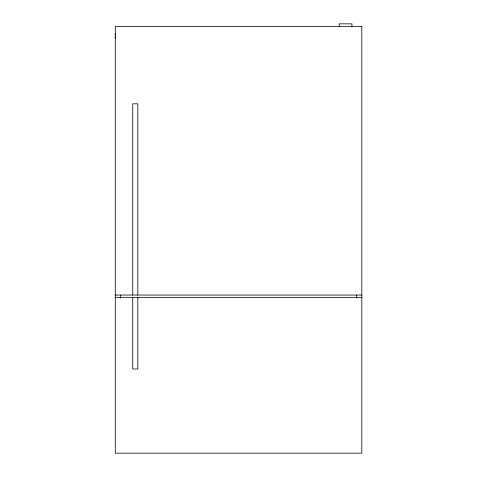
<?xml version="1.0" encoding="UTF-8"?>
<svg xmlns="http://www.w3.org/2000/svg" width="477" height="477" viewBox="0 0 477 477"><rect width="100%" height="100%" fill="white"/><g stroke="black" fill="none" stroke-linecap="round" stroke-linejoin="round"><path stroke-width="0.72" d="M115.273 33.599L115.172 34.893M115.273 36.455L115.172 38.059M115.279 295.054L361.828 295.054M115.279 297.606L361.828 297.606M356.724 295.054L356.724 298.197M351.937 26.402L351.937 23.85L339.189 23.85L339.189 26.402M137.835 295.054L137.835 103.813L132.737 103.813L132.737 295.054M137.835 297.606L137.835 369.001L132.737 369.001L132.737 297.606M120.377 295.054L120.377 298.197M361.828 26.402L115.279 26.402L115.279 453.15L361.828 453.15L361.828 26.402"/></g></svg>
